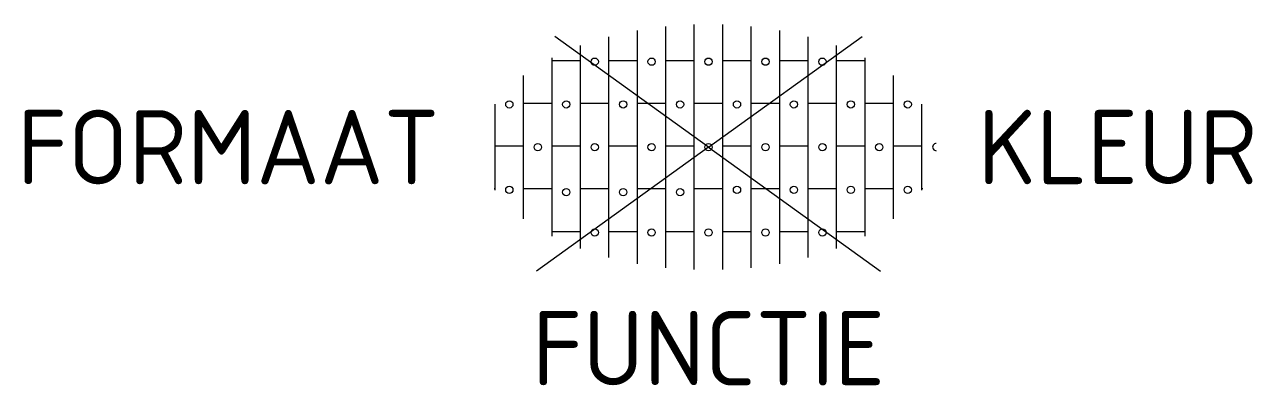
# Model space of a CAD drawing. Header units: metres. Extents: x -16.6 to 13.2, y -5.8 to 3.
import ezdxf
from ezdxf.enums import TextEntityAlignment as Align

# ---------------------------------------------------------------- set-up
doc = ezdxf.new("R2010")
doc.units = ezdxf.units.M
doc.styles.add('NLCS-ISO', font='NLCS-ISO.ttf')

msp = doc.modelspace()

# ---------------------------------------------------------------- linework, layer by layer
for p, q in [((0, 0), (-3.728, 2.684)), ((-1.725, -2.826), (-1.725, 2.826)), ((-1.035, -2.922), (-1.035, 2.922)), ((-0.345, -2.969), (-0.345, 2.969)), ((0, 0), (3.728, 2.684)), ((0.345, -2.969), (0.345, 2.969)), ((1.035, -2.922), (1.035, 2.922)), ((1.725, -2.826), (1.725, 2.826)), ((-3.105, -2.461), (-3.105, 2.461)), ((-2.415, -2.676), (-2.415, 2.676)), ((2.415, -2.676), (2.415, 2.676)), ((3.105, -2.461), (3.105, 2.461)), ((-3.795, -2.162), (-3.795, 2.162)), ((-3.795, 2.098), (-3.105, 2.098)), ((-2.415, 2.098), (-1.725, 2.098)), ((-1.035, 2.098), (-0.345, 2.098)), ((0.345, 2.098), (1.035, 2.098)), ((1.725, 2.098), (2.415, 2.098)), ((3.105, 2.098), (3.795, 2.098)), ((3.795, -2.162), (3.795, 2.162)), ((-4.485, -1.737), (-4.485, 1.737)), ((4.485, -1.737), (4.485, 1.737)), ((-5.175, -1.042), (-5.175, 1.042)), ((-4.485, 1.063), (-3.795, 1.063)), ((-3.105, 1.063), (-2.415, 1.063)), ((-1.725, 1.063), (-1.035, 1.063)), ((-0.345, 1.063), (0.345, 1.063)), ((1.035, 1.063), (1.725, 1.063)), ((2.415, 1.063), (3.105, 1.063)), ((3.795, 1.063), (4.485, 1.063)), ((5.175, -1.042), (5.175, 1.042)), ((-5.175, 0.028), (-4.485, 0.028)), ((0, 0), (-4.172, -3.003)), ((-3.795, 0.028), (-3.105, 0.028)), ((-2.415, 0.028), (-1.725, 0.028)), ((-1.035, 0.028), (-0.345, 0.028)), ((0.345, 0.028), (1.035, 0.028)), ((1.725, 0.028), (2.415, 0.028)), ((3.105, 0.028), (3.795, 0.028)), ((4.485, 0.028), (5.175, 0.028)), ((0, 0), (4.172, -3.003)), ((-5.199, -1.007), (-5.175, -1.007)), ((-4.485, -1.007), (-3.795, -1.007)), ((-3.105, -1.007), (-2.415, -1.007)), ((-1.725, -1.007), (-1.035, -1.007)), ((-0.345, -1.007), (0.345, -1.007)), ((1.035, -1.007), (1.725, -1.007)), ((2.415, -1.007), (3.105, -1.007)), ((3.795, -1.007), (4.485, -1.007)), ((5.175, -1.007), (5.199, -1.007)), ((-3.795, -2.042), (-3.105, -2.042)), ((-2.415, -2.042), (-1.725, -2.042)), ((-1.035, -2.042), (-0.345, -2.042)), ((0.345, -2.042), (1.035, -2.042)), ((1.725, -2.042), (2.415, -2.042)), ((3.105, -2.042), (3.795, -2.042))]:
    msp.add_line(p, q)
for centre in [(-2.76, 2.07), (-1.38, 2.07), (0, 2.07), (1.38, 2.07), (2.76, 2.07), (-4.83, 1.035), (-3.45, 1.035), (-2.07, 1.035), (-0.69, 1.035), (0.69, 1.035), (2.07, 1.035), (3.45, 1.035), (4.83, 1.035), (-4.14, 0), (-2.76, 0), (-1.38, 0), (0, 0), (1.38, 0), (2.76, 0), (4.14, 0), (-4.83, -1.035), (-3.45, -1.091), (-2.07, -1.091), (-0.69, -1.091), (0.69, -1.035), (2.07, -1.035), (3.45, -1.035), (4.83, -1.035), (-2.76, -2.07), (-1.38, -2.07), (0, -2.07), (1.38, -2.07), (2.76, -2.07)]:
    msp.add_circle(centre, 0.0881)
msp.add_arc((5.52, 0), 0.0881, 88.3242, 271.6758)

# ---------------------------------------------------------------- texts
at = {"style": 'NLCS-ISO'}
msp.add_attdef('FORMAAT', text='DF', height=1.8, dxfattribs=at).set_placement((-6.525, 0), align=Align.MIDDLE_RIGHT)
msp.add_attdef('KLEUR', text='RD', height=1.8, dxfattribs=at).set_placement((6.525, 0), align=Align.MIDDLE_LEFT)
at = {"style": 'NLCS-ISO', "flags": 1}
msp.add_attdef('FUNCTIE', text='', height=1.8, dxfattribs=at).set_placement((0, -3.975), align=Align.TOP_CENTER)

doc.saveas('drawing.dxf')
